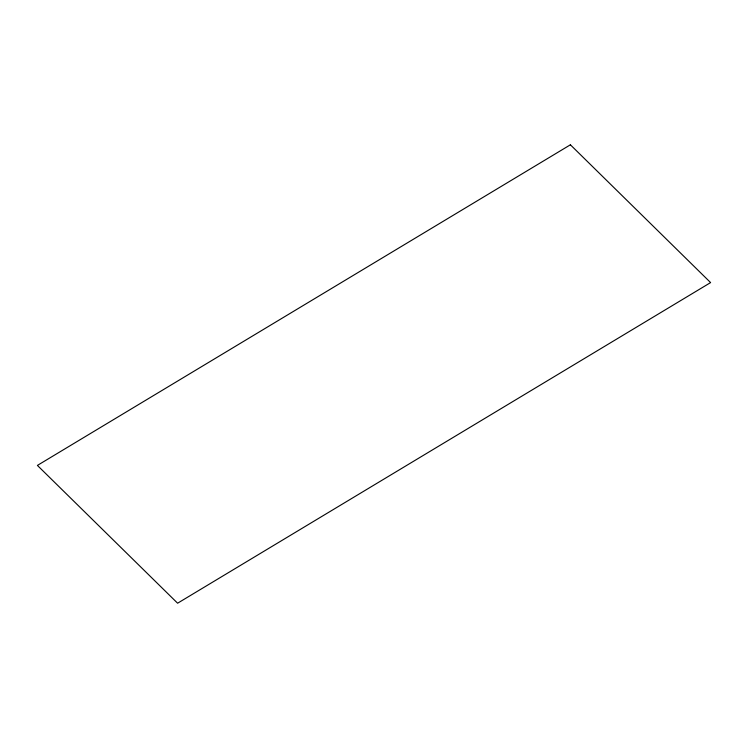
<?xml version="1.0" encoding="UTF-8"?>
<svg xmlns="http://www.w3.org/2000/svg" width="748" height="748" viewBox="0 0 748 748"><rect width="100%" height="100%" fill="white"/><g stroke="black" fill="none" stroke-linecap="round" stroke-linejoin="round"><path stroke-width="1.12" d="M570.397 144.794L37.4 465.415L177.603 603.206L710.6 282.585L570.397 144.794"/></g></svg>
